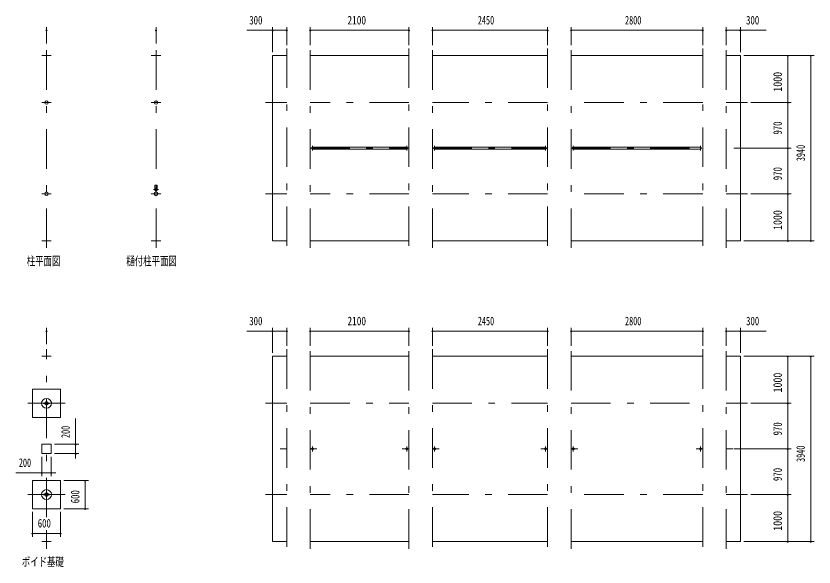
# Model space of a CAD drawing. Units: millimetres, scale not verified. Extents: x -30064 to 30064, y -14150 to 14150.
# Drawn here: x -30064 to -13086, y -11478 to 238 of the extents above; entities that cross this region are included whole.
import ezdxf
from ezdxf.enums import TextEntityAlignment as Align

# ---------------------------------------------------------------- set-up
doc = ezdxf.new("R2010")
doc.units = ezdxf.units.MM
doc.header["$LTSCALE"] = 70
doc.linetypes.add('USER3', pattern=[24, 12, -5, 2, -5])
for name, color, linetype, lineweight in [('0-2_1-0BOLD', 7, 'Continuous', 18), ('0-3_1-2CENTER', 3, 'USER3', 18), ('0-5_1-5DIM', 3, 'Continuous', 18)]:
    doc.layers.add(name, color=color, linetype=linetype, lineweight=lineweight)
doc.styles.add('ＭＳ ゴシック', font='')
doc.styles.get('ＭＳ ゴシック').set_extended_font_data('MS Gothic')

msp = doc.modelspace()

# ---------------------------------------------------------------- linework, layer by layer
at = {"layer": '0-2_1-0BOLD'}
for p, q in [((-29314.12, -602.46), (-29514.12, -602.46)), ((-26984.39, -602.46), (-27184.39, -602.46)), ((-21702.94, -602.45), (-23802.94, -602.45)), ((-18752.94, -602.45), (-21202.94, -602.45)), ((-15452.94, -602.45), (-18252.94, -602.45)), ((-23756.59, -2551.11), (-21749.29, -2551.11)), ((-21749.29, -2593.81), (-23756.59, -2593.81)), ((-18799.29, -2551.11), (-21156.58, -2551.11)), ((-21156.58, -2593.81), (-18799.29, -2593.81)), ((-18206.59, -2551.11), (-15499.29, -2551.11)), ((-15499.29, -2593.81), (-18206.59, -2593.81)), ((-27111.89, -3442.94), (-27111.89, -3367.42)), ((-27056.89, -3367.42), (-27056.89, -3442.94)), ((-27088.99, -3481.19), (-27088.99, -3502.97)), ((-27087.39, -3504.42), (-27087.39, -3479.79)), ((-27081.39, -3479.79), (-27081.39, -3504.42)), ((-27079.79, -3502.97), (-27079.79, -3481.19)), ((-29514.12, -4542.46), (-29314.12, -4542.46)), ((-27184.39, -4542.46), (-26984.39, -4542.46)), ((-23802.94, -4542.45), (-21702.94, -4542.45)), ((-21202.94, -4542.45), (-18752.94, -4542.45)), ((-18252.94, -4542.45), (-15452.94, -4542.45)), ((-14652.94, -4542.45), (-14952.94, -4542.45)), ((-29514.12, -6997.46), (-29314.12, -6997.46)), ((-21702.94, -6997.46), (-23802.94, -6997.46)), ((-18752.94, -6997.46), (-21202.94, -6997.46)), ((-15452.94, -6997.46), (-18252.94, -6997.46)), ((-29451.72, -8003.96), (-29479.12, -8003.96)), ((-29448.87, -7990.96), (-29379.38, -7990.96)), ((-29379.38, -8003.96), (-29448.87, -8003.96)), ((-29451.72, -9943.96), (-29479.12, -9943.96)), ((-29448.87, -9930.96), (-29379.38, -9930.96)), ((-29379.38, -9943.96), (-29448.87, -9943.96)), ((-29314.12, -10937.46), (-29514.12, -10937.46)), ((-23802.94, -10937.46), (-21702.94, -10937.46)), ((-21202.94, -10937.46), (-18752.94, -10937.46)), ((-18252.94, -10937.46), (-15452.94, -10937.46))]:
    msp.add_line(p, q, dxfattribs=at)
for points in [[(-24302.94, -602.45), (-24602.93, -602.45), (-24602.93, -4542.45), (-24302.94, -4542.45)], [(-14652.94, -4542.45), (-14652.94, -602.45), (-14952.94, -602.45)], [(-24302.94, -6997.46), (-24602.93, -6997.46), (-24602.93, -10937.46), (-24302.94, -10937.46)], [(-14952.94, -10937.46), (-14652.94, -10937.46), (-14652.94, -6997.46), (-14952.94, -6997.46)], [(-29479.12, -8003.96), (-29479.12, -7990.96), (-29451.72, -7990.96)], [(-29376.53, -7990.96), (-29349.12, -7990.96), (-29349.12, -8003.96), (-29376.53, -8003.96)], [(-29479.12, -9943.96), (-29479.12, -9930.96), (-29451.72, -9930.96)], [(-29376.53, -9930.96), (-29349.12, -9930.96), (-29349.12, -9943.96), (-29376.53, -9943.96)]]:
    msp.add_lwpolyline(points, dxfattribs=at)
for points in [[(-29714.12, -8297.46), (-29714.12, -7697.46), (-29114.12, -7697.46), (-29114.12, -8297.46)], [(-29514.12, -9067.46), (-29314.12, -9067.46), (-29314.12, -8867.46), (-29514.12, -8867.46)], [(-29714.12, -10237.46), (-29714.12, -9637.46), (-29114.12, -9637.46), (-29114.12, -10237.46)]]:
    msp.add_lwpolyline(points, close=True, dxfattribs=at)
for centre, radius in [((-29414.12, -1602.46), 38.15), ((-29414.12, -1602.46), 35.35), ((-27084.39, -1602.46), 38.15), ((-27084.39, -1602.46), 35.35), ((-29414.12, -3542.46), 38.15), ((-29414.12, -3542.46), 35.35), ((-27084.39, -3542.46), 38.15), ((-27084.39, -3542.46), 35.35), ((-27084.39, -3452.46), 27.5), ((-27084.39, -3421.11), 2.25), ((-27084.39, -3584.45), 2.25), ((-29414.12, -7997.46), 105), ((-29414.12, -7997.46), 38.15), ((-29414.12, -7997.46), 35.35), ((-23756.59, -8967.46), 21.35), ((-23756.59, -8967.46), 19.05), ((-21749.29, -8967.46), 21.35), ((-21749.29, -8967.46), 19.05), ((-21156.58, -8967.46), 21.35), ((-21156.58, -8967.46), 19.05), ((-18799.29, -8967.46), 21.35), ((-18799.29, -8967.46), 19.05), ((-18206.59, -8967.46), 21.35), ((-18206.59, -8967.46), 19.05), ((-15499.29, -8967.46), 21.35), ((-15499.29, -8967.46), 19.05), ((-29414.12, -9937.46), 105), ((-29414.12, -9937.46), 38.15), ((-29414.12, -9937.46), 35.35)]:
    msp.add_circle(centre, radius, dxfattribs=at)
for centre, radius, start, end in [((-23756.59, -2572.46), 21.35, 90, 270), ((-21749.29, -2572.46), 21.35, 270, 90), ((-21156.58, -2572.46), 21.35, 90, 270), ((-18799.29, -2572.46), 21.35, 270, 90), ((-18206.59, -2572.46), 21.35, 90, 270), ((-15499.29, -2572.46), 21.35, 270, 90), ((-27084.39, -3402.91), 44.9, 52.23546, 127.76454), ((-27084.39, -3542.46), 39.75, 96.64514, 265.61671), ((-27084.39, -3452.46), 29.1, 95.93016, 260.90512), ((-27084.39, -3469.86), 44.9, 109.58864, 127.76454), ((-27084.39, -3421.11), 3.85, 321.34222, 270), ((-27084.39, -3452.46), 29.1, 279.09488, 90), ((-27084.39, -3542.46), 39.75, 270, 83.35486), ((-27084.39, -3469.86), 44.9, 52.23546, 70.41136), ((-27084.39, -3584.45), 3.85, 90, 37.90752)]:
    msp.add_arc(centre, radius, start, end, dxfattribs=at)
at = {"layer": '0-3_1-2CENTER'}
for p, q in [((-29414.12, -4692.46), (-29414.12, -452.46)), ((-27084.39, -4692.46), (-27084.39, -452.46)), ((-24302.94, -452.45), (-24302.94, -4692.46)), ((-23802.94, -4692.46), (-23802.94, -452.45)), ((-21702.94, -452.45), (-21702.94, -4692.46)), ((-21202.94, -4692.46), (-21202.94, -452.45)), ((-18752.94, -452.45), (-18752.94, -4692.46)), ((-18252.94, -4692.46), (-18252.94, -452.45)), ((-15452.94, -452.45), (-15452.94, -4692.46)), ((-14952.94, -4692.46), (-14952.94, -452.45)), ((-29514.12, -1602.46), (-29314.12, -1602.46)), ((-27184.39, -1602.46), (-26984.39, -1602.46)), ((-24302.94, -1602.46), (-24752.94, -1602.46)), ((-21702.94, -1602.46), (-23802.94, -1602.46)), ((-18752.94, -1602.46), (-21202.94, -1602.46)), ((-15452.94, -1602.46), (-18252.94, -1602.46)), ((-14502.94, -1602.46), (-14952.94, -1602.46)), ((-23756.59, -2623.81), (-23756.59, -2521.11)), ((-21749.29, -2623.81), (-21749.29, -2521.11)), ((-21156.58, -2521.11), (-21156.58, -2623.81)), ((-18799.29, -2623.81), (-18799.29, -2521.11)), ((-18206.59, -2521.11), (-18206.59, -2623.81)), ((-15499.29, -2623.81), (-15499.29, -2521.11)), ((-23802.94, -2572.46), (-21702.94, -2572.46)), ((-21202.94, -2572.46), (-18752.94, -2572.46)), ((-18252.94, -2572.46), (-15452.94, -2572.46)), ((-29314.12, -3542.46), (-29514.12, -3542.46)), ((-27184.39, -3542.46), (-26984.39, -3542.46)), ((-27029.39, -3452.46), (-27139.39, -3452.46)), ((-27095.15, -3492.13), (-27073.63, -3492.13)), ((-24302.94, -3542.46), (-24752.94, -3542.46)), ((-21702.94, -3542.46), (-23802.94, -3542.46)), ((-18752.94, -3542.46), (-21202.94, -3542.46)), ((-15452.94, -3542.46), (-18252.94, -3542.46)), ((-14502.94, -3542.46), (-14952.94, -3542.46)), ((-29414.12, -10419.59), (-29414.12, -6847.46)), ((-24302.94, -6847.46), (-24302.94, -11087.46)), ((-23802.94, -11087.46), (-23802.94, -6847.46)), ((-21702.94, -11087.46), (-21702.94, -6847.46)), ((-21202.94, -6847.46), (-21202.94, -11087.46)), ((-18752.94, -6847.46), (-18752.94, -11087.46)), ((-18252.94, -11087.46), (-18252.94, -6847.46)), ((-15452.94, -6847.46), (-15452.94, -11087.46)), ((-14952.94, -11087.46), (-14952.94, -6847.46)), ((-29814.12, -7997.46), (-29014.12, -7997.46)), ((-24752.94, -7997.46), (-24302.94, -7997.46)), ((-23802.94, -7997.46), (-21702.94, -7997.46)), ((-21202.94, -7997.46), (-18752.94, -7997.46)), ((-18252.94, -7997.46), (-15452.94, -7997.46)), ((-14952.94, -7997.46), (-14502.94, -7997.46)), ((-24444.36, -8967.46), (-24302.94, -8967.46)), ((-23802.94, -8967.46), (-23661.52, -8967.46)), ((-23756.59, -8916.11), (-23756.59, -9018.81)), ((-21702.94, -8967.46), (-21844.36, -8967.46)), ((-21749.29, -8916.11), (-21749.29, -9018.81)), ((-21061.51, -8967.46), (-21202.94, -8967.46)), ((-21156.58, -9018.81), (-21156.58, -8916.11)), ((-18752.94, -8967.46), (-18894.36, -8967.46)), ((-18799.29, -8916.11), (-18799.29, -9018.81)), ((-18252.94, -8967.46), (-18111.52, -8967.46)), ((-18206.59, -9018.81), (-18206.59, -8916.11)), ((-15452.94, -8967.46), (-15594.36, -8967.46)), ((-15499.29, -8916.11), (-15499.29, -9018.81)), ((-14811.52, -8967.46), (-14952.94, -8967.46)), ((-29014.12, -9937.46), (-29814.12, -9937.46)), ((-24302.94, -9937.46), (-24752.94, -9937.46)), ((-21702.94, -9937.46), (-23802.94, -9937.46)), ((-18752.94, -9937.46), (-21202.94, -9937.46)), ((-15452.94, -9937.46), (-18252.94, -9937.46)), ((-14952.94, -9937.46), (-14502.94, -9937.46)), ((-29414.12, -10692.46), (-29414.12, -11087.46))]:
    msp.add_line(p, q, dxfattribs=at)
at = {"layer": '0-5_1-5DIM'}
for p, q in [((-29414.12, -347.46), (-29414.12, 2.54)), ((-27084.39, -347.46), (-27084.39, 2.54)), ((-24602.93, -532.45), (-24602.93, 2.55)), ((-24302.94, 2.55), (-24302.94, -382.45)), ((-23802.94, -382.45), (-23802.94, 2.55)), ((-21702.94, 2.55), (-21702.94, -382.45)), ((-21202.94, -382.45), (-21202.94, 2.55)), ((-18752.94, 2.55), (-18752.94, -382.45)), ((-18252.94, -382.45), (-18252.94, 2.55)), ((-15452.94, 2.55), (-15452.94, -382.45)), ((-14952.94, -382.45), (-14952.94, 2.55)), ((-14652.94, 2.55), (-14652.94, -532.45)), ((-29400.12, -67.46), (-29428.12, -67.46)), ((-27070.39, -67.46), (-27098.39, -67.46)), ((-24602.94, -67.45), (-25152.44, -67.45)), ((-24588.93, -67.45), (-24616.93, -67.45)), ((-24602.93, -67.45), (-24302.94, -67.45)), ((-24288.94, -67.45), (-24316.94, -67.45)), ((-23788.94, -67.45), (-23816.94, -67.45)), ((-23802.94, -67.45), (-21702.94, -67.45)), ((-21688.94, -67.45), (-21716.94, -67.45)), ((-21188.94, -67.45), (-21216.94, -67.45)), ((-21202.94, -67.45), (-18752.94, -67.45)), ((-18738.94, -67.45), (-18766.94, -67.45)), ((-18238.94, -67.45), (-18266.94, -67.45)), ((-18252.94, -67.45), (-15452.94, -67.45)), ((-15438.94, -67.45), (-15466.94, -67.45)), ((-14938.94, -67.45), (-14966.94, -67.45)), ((-14952.94, -67.45), (-14652.94, -67.45)), ((-14638.94, -67.45), (-14666.94, -67.45)), ((-14103.44, -67.45), (-14652.94, -67.45)), ((-14582.94, -602.45), (-13085.95, -602.45)), ((-13631.94, -602.46), (-13659.94, -602.46)), ((-13645.94, -1602.46), (-13645.94, -602.45)), ((-13141.94, -602.46), (-13169.94, -602.46)), ((-13155.95, -4542.45), (-13155.95, -602.45)), ((-13575.94, -1602.46), (-14432.94, -1602.46)), ((-13631.94, -1602.45), (-13659.94, -1602.45)), ((-13645.94, -2572.46), (-13645.94, -1602.46)), ((-14794.55, -2572.46), (-13575.94, -2572.46)), ((-13631.94, -2572.46), (-13659.94, -2572.46)), ((-13645.94, -3542.46), (-13645.94, -2572.46)), ((-13575.94, -3542.46), (-14432.94, -3542.46)), ((-13631.94, -3542.46), (-13659.94, -3542.46)), ((-13645.94, -4542.45), (-13645.94, -3542.46)), ((-14582.94, -4542.45), (-13085.95, -4542.45)), ((-13631.94, -4542.45), (-13659.94, -4542.45)), ((-13141.94, -4542.45), (-13169.94, -4542.45)), ((-29414.12, -6742.46), (-29414.12, -6392.46)), ((-24602.93, -6927.46), (-24602.93, -6392.46)), ((-24302.94, -6392.46), (-24302.94, -6777.46)), ((-23802.94, -6777.46), (-23802.94, -6392.46)), ((-21702.94, -6777.46), (-21702.94, -6392.46)), ((-21202.94, -6392.46), (-21202.94, -6777.46)), ((-18752.94, -6392.46), (-18752.94, -6777.46)), ((-18252.94, -6777.46), (-18252.94, -6392.46)), ((-15452.94, -6777.46), (-15452.94, -6392.46)), ((-14952.94, -6777.46), (-14952.94, -6392.46)), ((-14652.94, -6392.46), (-14652.94, -6927.46)), ((-29400.12, -6462.46), (-29428.12, -6462.46)), ((-24602.94, -6462.46), (-25152.44, -6462.46)), ((-24588.93, -6462.46), (-24616.93, -6462.46)), ((-24602.93, -6462.46), (-24302.94, -6462.46)), ((-24288.94, -6462.46), (-24316.94, -6462.46)), ((-23788.94, -6462.46), (-23816.94, -6462.46)), ((-23802.94, -6462.46), (-21702.94, -6462.46)), ((-21688.94, -6462.46), (-21716.94, -6462.46)), ((-21188.94, -6462.46), (-21216.94, -6462.46)), ((-21202.94, -6462.46), (-18752.94, -6462.46)), ((-18738.94, -6462.46), (-18766.94, -6462.46)), ((-18238.94, -6462.46), (-18266.94, -6462.46)), ((-18252.94, -6462.46), (-15452.94, -6462.46)), ((-15438.94, -6462.46), (-15466.94, -6462.46)), ((-14938.94, -6462.46), (-14966.94, -6462.46)), ((-14952.94, -6462.46), (-14652.94, -6462.46)), ((-14638.94, -6462.46), (-14666.94, -6462.46)), ((-14103.44, -6462.46), (-14652.94, -6462.46)), ((-14582.94, -6997.46), (-13085.95, -6997.46)), ((-13631.94, -6997.46), (-13659.94, -6997.46)), ((-13645.94, -7997.46), (-13645.94, -6997.46)), ((-13141.94, -6997.46), (-13169.94, -6997.46)), ((-13155.95, -10937.46), (-13155.95, -6997.46)), ((-14432.94, -7997.46), (-13575.94, -7997.46)), ((-13631.94, -7997.46), (-13659.94, -7997.46)), ((-13645.94, -8967.46), (-13645.94, -7997.46)), ((-28793.54, -8317.96), (-28793.54, -8867.46)), ((-28723.54, -8867.46), (-29244.12, -8867.46)), ((-28779.54, -8867.46), (-28807.54, -8867.46)), ((-28793.54, -9067.46), (-28793.54, -8867.46)), ((-13575.94, -8967.46), (-14794.55, -8967.46)), ((-13631.94, -8967.46), (-13659.94, -8967.46)), ((-13645.94, -9937.46), (-13645.94, -8967.46)), ((-29514.12, -9544.53), (-29514.12, -9137.46)), ((-29314.12, -9137.46), (-29314.12, -9544.53)), ((-29244.12, -9067.46), (-28723.54, -9067.46)), ((-28779.54, -9067.46), (-28807.54, -9067.46)), ((-28793.54, -9067.46), (-28793.54, -9167.46)), ((-29514.12, -9474.53), (-30063.62, -9474.53)), ((-29500.12, -9474.53), (-29528.12, -9474.53)), ((-29514.12, -9474.53), (-29314.12, -9474.53)), ((-29300.12, -9474.53), (-29328.12, -9474.53)), ((-29314.12, -9474.53), (-29214.12, -9474.53)), ((-28519.12, -9637.46), (-29044.12, -9637.46)), ((-28575.12, -9637.46), (-28603.12, -9637.46)), ((-28589.12, -10237.46), (-28589.12, -9637.46)), ((-14432.94, -9937.46), (-13575.94, -9937.46)), ((-13631.94, -9937.46), (-13659.94, -9937.46)), ((-13645.94, -10937.46), (-13645.94, -9937.46)), ((-29714.12, -10307.46), (-29714.12, -10832.46)), ((-29114.12, -10832.46), (-29114.12, -10307.46)), ((-29044.12, -10237.46), (-28519.12, -10237.46)), ((-28575.12, -10237.46), (-28603.12, -10237.46)), ((-29700.12, -10762.46), (-29728.12, -10762.46)), ((-29714.12, -10762.46), (-29114.12, -10762.46)), ((-29100.12, -10762.46), (-29128.12, -10762.46)), ((-13085.95, -10937.46), (-14582.94, -10937.46)), ((-13631.94, -10937.46), (-13659.94, -10937.46)), ((-13141.94, -10937.46), (-13169.94, -10937.46))]:
    msp.add_line(p, q, dxfattribs=at)
for centre in [(-29414.12, -67.46), (-27084.39, -67.46), (-24602.93, -67.45), (-24302.94, -67.45), (-23802.94, -67.45), (-21702.94, -67.45), (-21202.94, -67.45), (-18752.94, -67.45), (-18252.94, -67.45), (-15452.94, -67.45), (-14952.94, -67.45), (-14652.94, -67.45), (-13645.94, -602.46), (-13155.94, -602.46), (-13645.94, -1602.45), (-13645.94, -2572.46), (-13645.94, -3542.46), (-13645.94, -4542.45), (-13155.94, -4542.45), (-29414.12, -6462.46), (-24602.93, -6462.46), (-24302.94, -6462.46), (-23802.94, -6462.46), (-21702.94, -6462.46), (-21202.94, -6462.46), (-18752.94, -6462.46), (-18252.94, -6462.46), (-15452.94, -6462.46), (-14952.94, -6462.46), (-14652.94, -6462.46), (-13645.94, -6997.46), (-13155.94, -6997.46), (-13645.94, -7997.46), (-28793.54, -8867.46), (-13645.94, -8967.46), (-28793.54, -9067.46), (-29514.12, -9474.53), (-29314.12, -9474.53), (-28589.12, -9637.46), (-13645.94, -9937.46), (-28589.12, -10237.46), (-29714.12, -10762.46), (-29114.12, -10762.46), (-13645.94, -10937.46), (-13155.94, -10937.46)]:
    msp.add_arc(centre, 14, 180, 0, dxfattribs=at)

# ---------------------------------------------------------------- texts
at = {"layer": '0-5_1-5DIM', "color": 7, "style": 'ＭＳ ゴシック'}
for s, width, p in [('300', 0.75, (-25100.43, 2.55)), ('2100', 0.8, (-23012.48, 2.55)), ('2450', 0.7, (-20238.35, 2.55)), ('2800', 0.7, (-17106.72, 2.55)), ('300', 0.75, (-14530.93, 2.55)), ('柱平面図', 0.7, (-29834.12, -5117.59)), ('樋付柱平面図', 0.7, (-27714.39, -5117.59)), ('300', 0.75, (-25100.43, -6392.46)), ('2100', 0.8, (-23012.48, -6392.46)), ('2450', 0.7, (-20238.35, -6392.46)), ('2800', 0.7, (-17106.72, -6392.46)), ('300', 0.75, (-14530.93, -6392.46)), ('200', 0.7, (-30002.04, -9404.53)), ('600', 0.75, (-29600.12, -10692.46)), ('ボイド基礎', 0.7, (-29939.12, -11512.59))]:
    msp.add_text(s, height=182.3, dxfattribs=dict(at, width=width)).set_placement(p, align=Align.BOTTOM_LEFT)
for s, width, p in [('1000', 0.85, (-13715.94, -1372.38)), ('970', 0.75, (-13715.94, -2284.61)), ('3940', 0.7, (-13225.94, -2848.97)), ('970', 0.75, (-13715.94, -3254.61)), ('1000', 0.85, (-13715.94, -4312.38)), ('1000', 0.85, (-13715.94, -7767.39)), ('200', 0.7, (-28863.54, -8735.88)), ('970', 0.75, (-13715.94, -8679.61)), ('3940', 0.7, (-13225.94, -9243.98)), ('970', 0.75, (-13715.94, -9649.61)), ('600', 0.75, (-28659.12, -10123.46)), ('1000', 0.85, (-13715.94, -10707.38))]:
    msp.add_text(s, height=182.3, rotation=90, dxfattribs=dict(at, width=width)).set_placement(p, align=Align.BOTTOM_LEFT)

doc.saveas('drawing.dxf')
